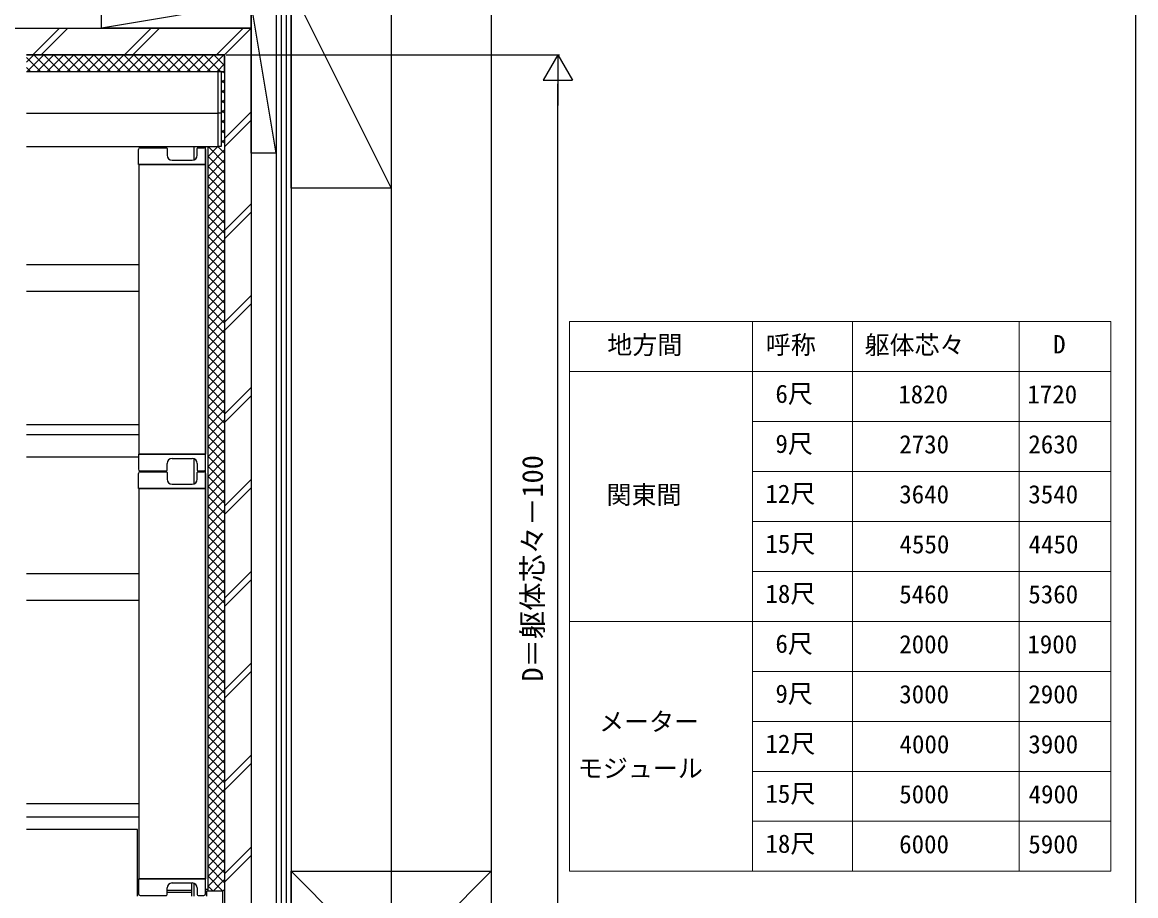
# Model space of a CAD drawing. Units: millimetres, scale not verified. Extents: x -875 to 875, y -1304 to 1298.
# Drawn here: x 206 to 875, y 264 to 788 of the extents above; entities that cross this region are included whole.
import ezdxf
from ezdxf.enums import TextEntityAlignment as Align

# ---------------------------------------------------------------- set-up
doc = ezdxf.new("R2010")
doc.units = ezdxf.units.MM
doc.header["$LTSCALE"] = 8
doc.layers.add('0-1_TABLE1', color=7, linetype='Continuous', lineweight=18)
for name, color, linetype in [('0-4_YKK_12', 2, 'Continuous'), ('0-5_YKK_13', 4, 'Continuous'), ('0-6_YKK_D', 6, 'Continuous'), ('0-7_YKK_ZWAK', 7, 'Continuous'), ('0-8_YSS_K', 3, 'Continuous')]:
    doc.layers.add(name, color=color, linetype=linetype)
doc.styles.add('ＭＳ ゴシック', font='')
doc.styles.get('ＭＳ ゴシック').set_extended_font_data('MS Gothic')

msp = doc.modelspace()

# ---------------------------------------------------------------- linework, layer by layer
at = {"layer": '0-1_TABLE1'}
for p, q in [((535, 608.9), (860, 608.9)), ((535, 608.9), (535, 278.9)), ((645, 608.9), (645, 278.9)), ((705, 608.9), (705, 278.9)), ((805, 608.9), (805, 278.9)), ((860, 608.9), (860, 278.9)), ((535, 578.9), (860, 578.9)), ((645, 548.9), (860, 548.9)), ((645, 518.9), (860, 518.9)), ((645, 488.9), (860, 488.9)), ((645, 458.9), (860, 458.9)), ((535, 428.9), (860, 428.9)), ((645, 398.9), (860, 398.9)), ((645, 368.9), (860, 368.9)), ((645, 338.9), (860, 338.9)), ((645, 308.9), (860, 308.9)), ((535, 278.9), (860, 278.9))]:
    msp.add_line(p, q, dxfattribs=at)
at = {"layer": '0-4_YKK_12'}
for p, q in [((209.045, 768.9), (312.5, 768.9)), ((209.045, 768.9), (312.5, 768.9)), ((209.045, 758.9), (324, 758.9)), ((209.045, 758.9), (324, 758.9)), ((324, 758.9), (324, 713.9)), ((328, 753.9), (328, 267.9)), ((209.045, 733.9), (324, 733.9)), ((209.045, 713.9), (324, 713.9)), ((309.4, 713.9), (309.4, 705.788)), ((312.8, 713.15), (312.8, 713.9)), ((314, 713.15), (314, 713.9)), ((316.5, 267.9), (316.5, 713.9)), ((318, 267.9), (318, 713.9)), ((276.5, 703.15), (276.5, 529.15)), ((316.5, 703.15), (276.5, 703.15)), ((316.5, 703.15), (316.5, 529.15)), ((316.5, 529.15), (276.5, 529.15)), ((309.4, 526.512), (309.4, 511.288)), ((312.8, 518.65), (312.8, 519.15)), ((314, 518.65), (314, 519.15)), ((276.5, 508.65), (276.5, 274.4)), ((316.5, 508.65), (276.5, 508.65)), ((316.5, 508.65), (316.5, 274.4)), ((275.75, 303.9), (209.045, 303.9)), ((275.75, 263.9), (275.75, 303.9)), ((316.5, 274.4), (276.5, 274.4)), ((275.75, 267.6), (276.2, 267.6)), ((293.5, 267.6), (308, 267.6)), ((308, 271.9), (308, 263.9)), ((309.4, 271.762), (309.4, 263.9)), ((318, 267.9), (316.5, 267.9)), ((275.75, 266.4), (276.2, 266.4)), ((293.5, 266.4), (308, 266.4))]:
    msp.add_line(p, q, dxfattribs=at)
at = {"layer": '0-5_YKK_13'}
for p, q in [((213.5, 768.9), (209.045, 764.445)), ((219.5, 768.9), (209.5, 758.9)), ((213.5, 768.9), (223.5, 758.9)), ((225.5, 768.9), (215.5, 758.9)), ((219.5, 768.9), (229.5, 758.9)), ((231.5, 768.9), (221.5, 758.9)), ((225.5, 768.9), (235.5, 758.9)), ((237.5, 768.9), (227.5, 758.9)), ((231.5, 768.9), (241.5, 758.9)), ((243.5, 768.9), (233.5, 758.9)), ((237.5, 768.9), (247.5, 758.9)), ((249.5, 768.9), (239.5, 758.9)), ((243.5, 768.9), (253.5, 758.9)), ((255.5, 768.9), (245.5, 758.9)), ((249.5, 768.9), (259.5, 758.9)), ((261.5, 768.9), (251.5, 758.9)), ((255.5, 768.9), (265.5, 758.9)), ((267.5, 768.9), (257.5, 758.9)), ((261.5, 768.9), (271.5, 758.9)), ((273.5, 768.9), (263.5, 758.9)), ((267.5, 768.9), (277.5, 758.9)), ((279.5, 768.9), (269.5, 758.9)), ((273.5, 768.9), (283.5, 758.9)), ((285.5, 768.9), (275.5, 758.9)), ((279.5, 768.9), (289.5, 758.9)), ((291.5, 768.9), (281.5, 758.9)), ((285.5, 768.9), (295.5, 758.9)), ((297.5, 768.9), (287.5, 758.9)), ((291.5, 768.9), (301.5, 758.9)), ((303.5, 768.9), (293.5, 758.9)), ((297.5, 768.9), (307.5, 758.9)), ((309.5, 768.9), (299.5, 758.9)), ((303.5, 768.9), (313.5, 758.9)), ((315.5, 768.9), (305.5, 758.9)), ((309.5, 768.9), (319.5, 758.9)), ((321.5, 768.9), (311.5, 758.9)), ((315.5, 768.9), (325.5, 758.9)), ((327.5, 768.9), (317.5, 758.9)), ((321.5, 768.9), (328, 762.4)), ((327.5, 768.9), (328, 768.4)), ((209.045, 767.355), (217.5, 758.9)), ((328, 763.4), (323.5, 758.9)), ((209.045, 761.355), (211.5, 758.9)), ((209.045, 758.9), (328, 758.9)), ((324, 758.9), (324, 713.9)), ((326, 758.9), (324, 758.9)), ((326, 758.9), (326, 713.9)), ((326, 757.9), (327, 758.9)), ((327, 758.9), (328, 757.9)), ((328, 758.9), (328, 260.6)), ((326, 753.9), (328, 751.9)), ((326, 751.9), (328, 753.9)), ((326, 747.9), (328, 745.9)), ((326, 745.9), (328, 747.9)), ((326, 741.9), (328, 739.9)), ((326, 739.9), (328, 741.9)), ((326, 735.9), (328, 733.9)), ((326, 733.9), (328, 735.9)), ((326, 733.9), (324, 733.9)), ((326, 729.9), (328, 727.9)), ((326, 727.9), (328, 729.9)), ((326, 723.9), (328, 721.9)), ((326, 721.9), (328, 723.9)), ((326, 717.9), (328, 715.9)), ((326, 715.9), (328, 717.9)), ((276.2, 703.15), (276.2, 712.15)), ((277.2, 713.15), (293, 713.15)), ((293.5, 712.65), (293.5, 708.65)), ((311.5, 708.65), (311.5, 712.65)), ((312, 713.15), (315.5, 713.15)), ((318, 266.9), (318, 713.9)), ((318, 713.9), (328, 703.9)), ((318, 707.9), (324, 713.9)), ((318, 701.9), (328, 711.9)), ((326, 713.9), (324, 713.9)), ((324, 713.9), (328, 709.9)), ((276.7, 703.15), (276.2, 703.15)), ((276.7, 703.15), (316, 703.15)), ((296.5, 705.65), (308.5, 705.65)), ((318, 707.9), (328, 697.9)), ((318, 695.9), (328, 705.9)), ((318, 701.9), (328, 691.9)), ((318, 689.9), (328, 699.9)), ((318, 695.9), (328, 685.9)), ((318, 683.9), (328, 693.9)), ((318, 689.9), (328, 679.9)), ((318, 677.9), (328, 687.9)), ((318, 683.9), (328, 673.9)), ((318, 671.9), (328, 681.9)), ((318, 677.9), (328, 667.9)), ((318, 665.9), (328, 675.9)), ((318, 671.9), (328, 661.9)), ((318, 659.9), (328, 669.9)), ((318, 665.9), (328, 655.9)), ((318, 653.9), (328, 663.9)), ((318, 659.9), (328, 649.9)), ((318, 647.9), (328, 657.9)), ((318, 653.9), (328, 643.9)), ((318, 641.9), (328, 651.9)), ((276.5, 642.9), (209.045, 642.9)), ((318, 647.9), (328, 637.9)), ((318, 635.9), (328, 645.9)), ((318, 641.9), (328, 631.9)), ((318, 629.9), (328, 639.9)), ((318, 635.9), (328, 625.9)), ((318, 623.9), (328, 633.9)), ((318, 629.9), (328, 619.9)), ((276.5, 626.9), (209.045, 626.9)), ((318, 617.9), (328, 627.9)), ((318, 623.9), (328, 613.9)), ((318, 611.9), (328, 621.9)), ((318, 617.9), (328, 607.9)), ((318, 605.9), (328, 615.9)), ((318, 611.9), (328, 601.9)), ((318, 599.9), (328, 609.9)), ((318, 605.9), (328, 595.9)), ((318, 593.9), (328, 603.9)), ((318, 599.9), (328, 589.9)), ((318, 587.9), (328, 597.9)), ((318, 593.9), (328, 583.9)), ((318, 581.9), (328, 591.9)), ((318, 587.9), (328, 577.9)), ((318, 575.9), (328, 585.9)), ((318, 581.9), (328, 571.9)), ((318, 569.9), (328, 579.9)), ((318, 575.9), (328, 565.9)), ((318, 563.9), (328, 573.9)), ((318, 569.9), (328, 559.9)), ((318, 557.9), (328, 567.9)), ((318, 563.9), (328, 553.9)), ((318, 551.9), (328, 561.9)), ((318, 557.9), (328, 547.9)), ((318, 545.9), (328, 555.9)), ((318, 551.9), (328, 541.9)), ((318, 539.9), (328, 549.9)), ((276.5, 546.9), (209.045, 546.9)), ((318, 545.9), (328, 535.9)), ((318, 533.9), (328, 543.9)), ((276.5, 540.9), (209.045, 540.9)), ((318, 539.9), (328, 529.9)), ((318, 527.9), (328, 537.9)), ((276.2, 529.15), (276.2, 520.15)), ((276.7, 529.15), (276.2, 529.15)), ((276.7, 529.15), (316, 529.15)), ((318, 533.9), (328, 523.9)), ((318, 521.9), (328, 531.9)), ((276.2, 527.4), (209.045, 527.4)), ((293.5, 519.65), (293.5, 523.65)), ((296.5, 526.65), (308.5, 526.65)), ((311.5, 523.65), (311.5, 519.65)), ((318, 527.9), (328, 517.9)), ((318, 515.9), (328, 525.9)), ((318, 521.9), (328, 511.9)), ((276.2, 508.65), (276.2, 517.65)), ((277.2, 519.15), (293, 519.15)), ((277.2, 518.65), (293, 518.65)), ((293.5, 518.15), (293.5, 514.15)), ((311.5, 514.15), (311.5, 518.15)), ((312, 519.15), (315.5, 519.15)), ((312, 518.65), (315.5, 518.65)), ((318, 509.9), (328, 519.9)), ((318, 515.9), (328, 505.9)), ((276.7, 508.65), (276.2, 508.65)), ((276.7, 508.65), (316, 508.65)), ((296.5, 511.15), (308.5, 511.15)), ((318, 503.9), (328, 513.9)), ((318, 509.9), (328, 499.9)), ((318, 497.9), (328, 507.9)), ((318, 503.9), (328, 493.9)), ((318, 491.9), (328, 501.9)), ((318, 497.9), (328, 487.9)), ((318, 485.9), (328, 495.9)), ((318, 491.9), (328, 481.9)), ((318, 479.9), (328, 489.9)), ((318, 485.9), (328, 475.9)), ((318, 473.9), (328, 483.9)), ((318, 479.9), (328, 469.9)), ((318, 467.9), (328, 477.9)), ((318, 473.9), (328, 463.9)), ((318, 461.9), (328, 471.9)), ((318, 467.9), (328, 457.9)), ((318, 455.9), (328, 465.9)), ((318, 461.9), (328, 451.9)), ((276.5, 457.4), (209.045, 457.4)), ((318, 449.9), (328, 459.9)), ((318, 455.9), (328, 445.9)), ((318, 443.9), (328, 453.9)), ((318, 449.9), (328, 439.9)), ((276.5, 441.4), (209.045, 441.4)), ((318, 437.9), (328, 447.9)), ((318, 443.9), (328, 433.9)), ((318, 431.9), (328, 441.9)), ((318, 437.9), (328, 427.9)), ((318, 425.9), (328, 435.9)), ((318, 431.9), (328, 421.9)), ((318, 419.9), (328, 429.9)), ((318, 425.9), (328, 415.9)), ((318, 413.9), (328, 423.9)), ((318, 419.9), (328, 409.9)), ((318, 407.9), (328, 417.9)), ((318, 413.9), (328, 403.9)), ((318, 401.9), (328, 411.9)), ((318, 407.9), (328, 397.9)), ((318, 395.9), (328, 405.9)), ((318, 401.9), (328, 391.9)), ((318, 389.9), (328, 399.9)), ((318, 395.9), (328, 385.9)), ((318, 383.9), (328, 393.9)), ((318, 389.9), (328, 379.9)), ((318, 377.9), (328, 387.9)), ((318, 383.9), (328, 373.9)), ((318, 371.9), (328, 381.9)), ((318, 377.9), (328, 367.9)), ((318, 365.9), (328, 375.9)), ((318, 371.9), (328, 361.9)), ((318, 359.9), (328, 369.9)), ((318, 365.9), (328, 355.9)), ((318, 353.9), (328, 363.9)), ((318, 359.9), (328, 349.9)), ((318, 347.9), (328, 357.9)), ((318, 353.9), (328, 343.9)), ((318, 341.9), (328, 351.9)), ((318, 347.9), (328, 337.9)), ((318, 335.9), (328, 345.9)), ((318, 341.9), (328, 331.9)), ((318, 329.9), (328, 339.9)), ((318, 335.9), (328, 325.9)), ((318, 323.9), (328, 333.9)), ((318, 329.9), (328, 319.9)), ((318, 317.9), (328, 327.9)), ((318, 323.9), (328, 313.9)), ((318, 311.9), (328, 321.9)), ((276.5, 319.4), (209.045, 319.4)), ((318, 317.9), (328, 307.9)), ((318, 305.9), (328, 315.9)), ((276.5, 311.4), (209.045, 311.4)), ((318, 311.9), (328, 301.9)), ((318, 299.9), (328, 309.9)), ((318, 305.9), (328, 295.9)), ((318, 293.9), (328, 303.9)), ((318, 299.9), (328, 289.9)), ((318, 287.9), (328, 297.9)), ((318, 293.9), (328, 283.9)), ((318, 281.9), (328, 291.9)), ((318, 287.9), (328, 277.9)), ((318, 275.9), (328, 285.9)), ((318, 281.9), (328, 271.9)), ((276.2, 274.4), (276.2, 265.4)), ((276.7, 274.4), (276.2, 274.4)), ((276.7, 274.4), (316, 274.4)), ((318, 269.9), (328, 279.9)), ((318, 275.9), (327, 266.9)), ((293.5, 264.9), (293.5, 268.9)), ((296.5, 271.9), (308.5, 271.9)), ((311.5, 268.9), (311.5, 264.9)), ((318, 269.9), (321, 266.9)), ((321, 266.9), (328, 273.9)), ((327, 266.9), (328, 267.9)), ((277.2, 264.4), (293, 264.4)), ((312, 264.4), (315.5, 264.4)), ((317, 266.9), (317, 263.9))]:
    msp.add_line(p, q, dxfattribs=at)
for points in [[(328, 758.9), (328, 768.9), (209.045, 768.9)], [(316.5, 712.15), (316.5, 703.15), (316, 703.15)], [(316.5, 520.15), (316.5, 529.15), (316, 529.15)], [(316.5, 517.65), (316.5, 508.65), (316, 508.65)], [(316.5, 265.4), (316.5, 274.4), (316, 274.4)], [(317, 173.9), (317, 170.9), (327, 170.9), (327, 266.9), (317, 266.9)]]:
    msp.add_lwpolyline(points, dxfattribs=at)
for centre, radius, start, end in [((277.2, 712.15), 1, 90, 180), ((293, 712.65), 0.5, 0, 90), ((296.5, 708.65), 3, 180, 270), ((308.5, 708.65), 3, 270, 0), ((312, 712.65), 0.5, 90, 180), ((315.5, 712.15), 1, 0, 90), ((296.5, 523.65), 3, 90, 180), ((308.5, 523.65), 3, 0, 90), ((277.2, 520.15), 1, 180, 270), ((277.2, 517.65), 1, 90, 180), ((293, 519.65), 0.5, 270, 0), ((293, 518.15), 0.5, 0, 90), ((312, 519.65), 0.5, 180, 270), ((312, 518.15), 0.5, 90, 180), ((315.5, 520.15), 1, 270, 0), ((315.5, 517.65), 1, 0, 90), ((296.5, 514.15), 3, 180, 270), ((308.5, 514.15), 3, 270, 0), ((296.5, 268.9), 3, 90, 180), ((308.5, 268.9), 3, 0, 90), ((277.2, 265.4), 1, 180, 270), ((293, 264.9), 0.5, 270, 0), ((312, 264.9), 0.5, 180, 270), ((315.5, 265.4), 1, 270, 0)]:
    msp.add_arc(centre, radius, start, end, dxfattribs=at)
at = {"layer": '0-6_YKK_D'}
for p, q in [((329, 768.9), (529, 768.9)), ((528, 768.9), (519.25, 753.745)), ((528, 768.9), (536.75, 753.745)), ((528, 768.9), (528, 738.589)), ((519.25, 753.745), (536.75, 753.745)), ((528, 236.4), (528, 751.4))]:
    msp.add_line(p, q, dxfattribs=at)
at = {"layer": '0-7_YKK_ZWAK'}
msp.add_lwpolyline([(-875, -1304.1), (875, -1304.1), (875, 1245.9)], dxfattribs=at)
at = {"layer": '0-8_YSS_K'}
for p, q in [((428, 950.448), (428, 126.811)), ((368, 808.9), (428, 688.9)), ((488, 808.9), (488, 278.9)), ((344, 799.9), (254, 784.9)), ((359, 709.9), (344, 799.9)), ((359, 799.9), (359, 149.9)), ((362, 799.9), (362, 149.9)), ((365, 799.9), (365, 149.9)), ((-621, 784.9), (344, 784.9)), ((212.749, 768.9), (228.749, 784.9)), ((217.749, 768.9), (233.749, 784.9)), ((267.904, 768.9), (283.904, 784.9)), ((272.904, 768.9), (288.904, 784.9)), ((323.058, 768.9), (339.058, 784.9)), ((328, 768.842), (344, 784.842)), ((209.045, 768.9), (328, 768.9)), ((328, 718.688), (344, 734.688)), ((328, 713.688), (344, 729.688)), ((328, 663.533), (344, 679.533)), ((328, 658.533), (344, 674.533)), ((328, 608.379), (344, 624.379)), ((328, 603.379), (344, 619.379)), ((328, 553.225), (344, 569.225)), ((328, 548.225), (344, 564.225)), ((328, 498.07), (344, 514.07)), ((328, 493.07), (344, 509.07)), ((328, 442.916), (344, 458.916)), ((328, 437.916), (344, 453.916)), ((328, 387.762), (344, 403.762)), ((328, 382.762), (344, 398.762)), ((328, 332.607), (344, 348.607)), ((328, 327.607), (344, 343.607)), ((328, 277.453), (344, 293.453)), ((328, 272.453), (344, 288.453)), ((488, 278.9), (368, 158.9)), ((368, 278.9), (488, 158.9))]:
    msp.add_line(p, q, dxfattribs=at)
for points in [[(428, 808.9), (428, 688.9), (368, 688.9), (368, 808.9)], [(344, 784.9), (254, 784.9), (254, 799.9), (344, 799.9)], [(344, 709.9), (344, 799.9), (359, 799.9), (359, 709.9)], [(488, 158.9), (368, 158.9), (368, 278.9), (488, 278.9)]]:
    msp.add_lwpolyline(points, close=True, dxfattribs=at)
for points in [[(368, 799.9), (368, 149.9), (359, 149.9)], [(344, 784.9), (344, 134.9), (521.5, 134.9)], [(328, 768.9), (328, 118.9), (521.5, 118.9)]]:
    msp.add_lwpolyline(points, dxfattribs=at)

# ---------------------------------------------------------------- texts
at = {"layer": '0-1_TABLE1', "style": 'ＭＳ ゴシック'}
for s, p in [('地方間', (557.741, 586.016)), ('呼称', (652.926, 586.059)), ('躯体芯々', (712.216, 585.974)), ('D', (825.384, 586.4)), ('6尺', (658.679, 556.698)), ('1820', (732.415, 556.4)), ('1720', (809.915, 556.4)), ('9尺', (658.679, 526.698)), ('2730', (733.011, 526.4)), ('2630', (810.511, 526.4)), ('関東間', (557.315, 496.102)), ('12尺', (652.67, 496.698)), ('3640', (733.011, 496.4)), ('3540', (810.511, 496.4)), ('15尺', (652.67, 466.698)), ('4550', (733.182, 466.4)), ('4450', (810.682, 466.4)), ('18尺', (652.67, 436.698)), ('5460', (733.011, 436.4)), ('5360', (810.511, 436.4)), ('6尺', (658.679, 406.698)), ('2000', (733.011, 406.4)), ('1900', (809.915, 406.4)), ('9尺', (658.679, 376.698)), ('3000', (733.011, 376.4)), ('2900', (810.511, 376.4)), ('メーター', (552.798, 359.923)), ('12尺', (652.67, 346.698)), ('4000', (733.182, 346.4)), ('3900', (810.511, 346.4)), ('モジュール', (540.057, 331.94)), ('15尺', (652.67, 316.698)), ('5000', (733.011, 316.4)), ('4900', (810.682, 316.4)), ('18尺', (652.67, 286.698)), ('6000', (732.969, 286.4)), ('5900', (810.511, 286.4))]:
    msp.add_text(s, height=11, dxfattribs=at).set_placement(p, align=Align.BOTTOM_LEFT)
at = {"layer": '0-6_YKK_D', "style": 'ＭＳ ゴシック'}
msp.add_text('D＝躯体芯々－100', height=12.46, rotation=90, dxfattribs=at).set_placement((522.778, 392.769), align=Align.BOTTOM_LEFT)

doc.saveas('drawing.dxf')
